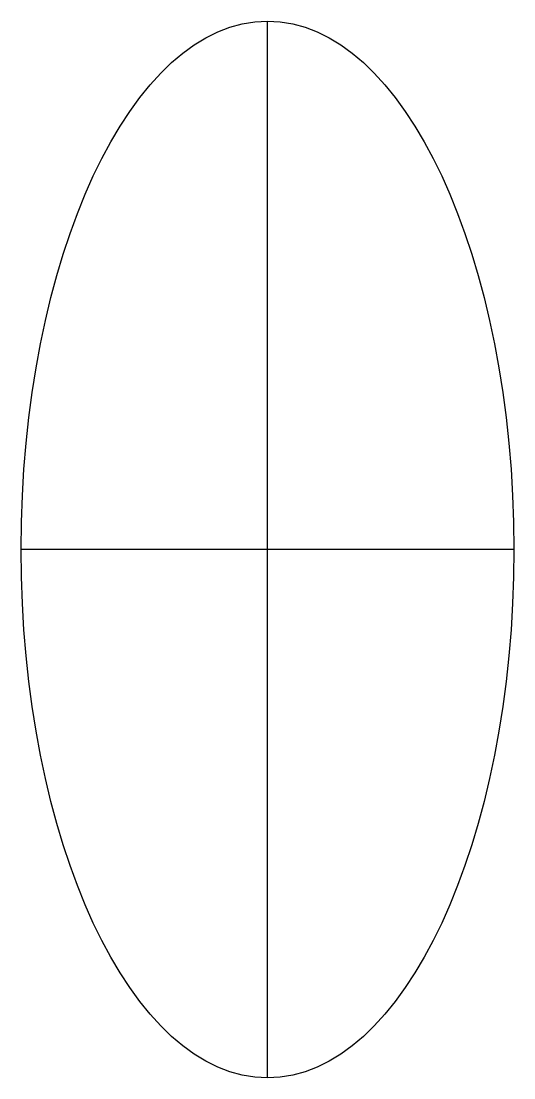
# Model space of a CAD drawing. Header units: millimetres. Extents: x -3.5 to 3.5, y 16.5 to 31.5.
import ezdxf

# ---------------------------------------------------------------- set-up
doc = ezdxf.new("R2010")
doc.units = ezdxf.units.MM
doc.layers.get('0').update_dxf_attribs({"linetype": 'CONTINUOUS'})

msp = doc.modelspace()

# ---------------------------------------------------------------- linework, layer by layer
for p, q in [((0, 16.5), (0, 31.5)), ((3.5, 24), (-3.5, 24))]:
    msp.add_line(p, q)
msp.add_ellipse((0, 24), major_axis=(0, 7.5), ratio=0.466667)

doc.saveas('drawing.dxf')
